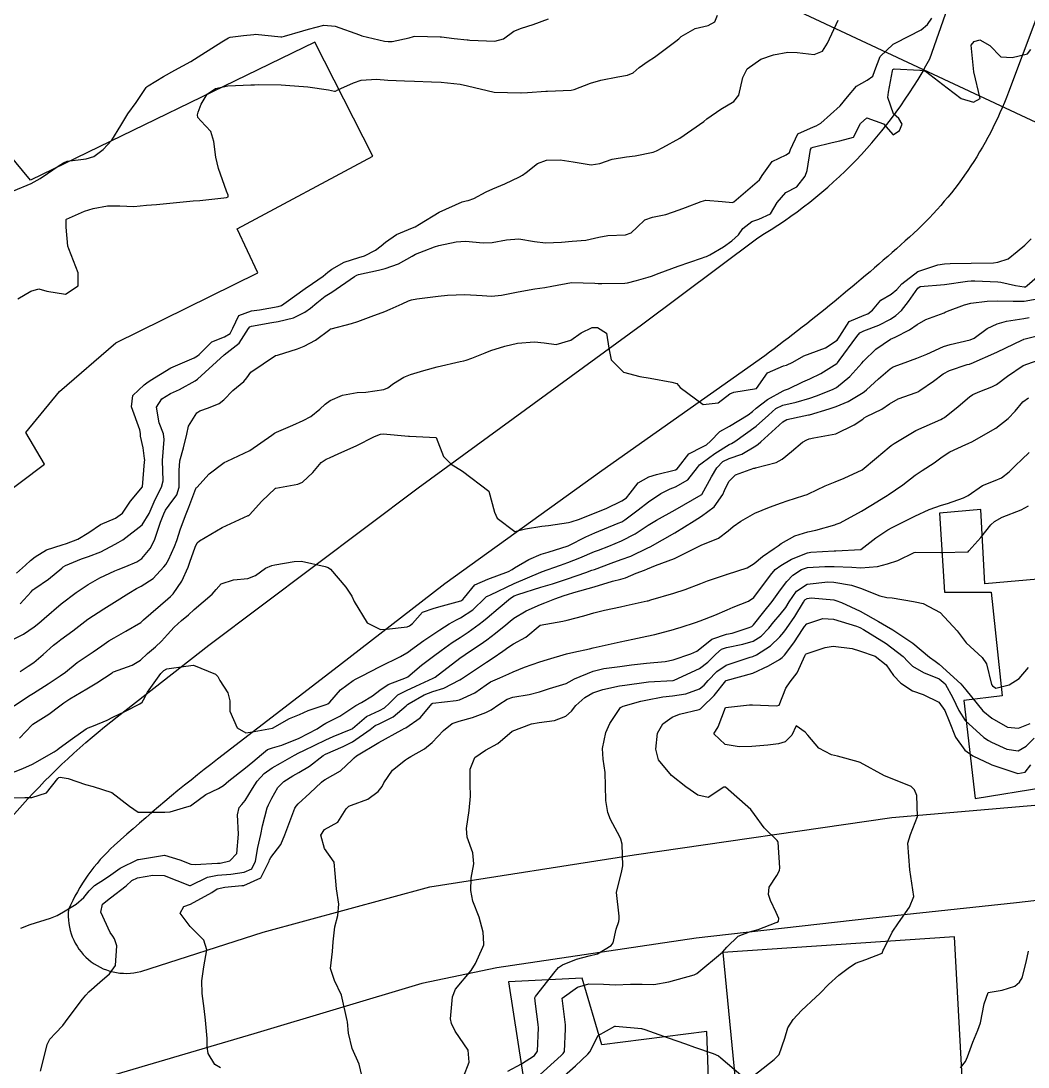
# Model space of a CAD drawing. Header units: metres. Extents: x 318500 to 325275, y 7408834 to 7428799.
# Drawn here: x 323941 to 324016.6, y 7420332.6 to 7420411.3 of the extents above; entities that cross this region are included whole.
import ezdxf

# ---------------------------------------------------------------- set-up
doc = ezdxf.new("R2010")
doc.units = ezdxf.units.M
doc.header["$MEASUREMENT"] = 0
doc.layers.add('_TEXTO_CONGELA', color=45, linetype='Continuous', plot=False)
for name, color, linetype in [('Curvas de Nivel 1m', 11, 'Continuous'), ('Curvas de Nivel 5m', 15, 'Continuous'), ('Edificações', 30, 'Continuous'), ('Vias Primárias', 230, 'Continuous')]:
    doc.layers.add(name, color=color, linetype=linetype)

msp = doc.modelspace()

# ---------------------------------------------------------------- linework, layer by layer
at = {"layer": '_TEXTO_CONGELA'}
msp.add_line((324298.389, 7420271.953), (323900.004, 7420458.511), dxfattribs=at)
at = {"layer": 'Curvas de Nivel 1m', "flags": 128}
for points, elevation in [([(323940.402, 7420398.492), (323941.742, 7420399.038), (323942.416, 7420399.404), (323942.972, 7420399.801), (323943.775, 7420400.34), (323944.168, 7420400.6), (323944.436, 7420400.718), (323945.863, 7420400.892), (323946.442, 7420401.078), (323947.153, 7420401.596), (323947.795, 7420402.29), (323948.471, 7420403.39), (323949.005, 7420404.272), (323949.634, 7420405.122), (323950.383, 7420406.252), (323950.442, 7420406.32), (323950.512, 7420406.373), (323951.67, 7420407.092), (323952.53, 7420407.547), (323953.721, 7420408.212), (323954.545, 7420408.732), (323956.06, 7420409.682), (323956.558, 7420409.985), (323956.694, 7420410.033), (323957.679, 7420410.159), (323958.465, 7420410.247), (323958.562, 7420410.252), (323959.784, 7420410.132), (323960.495, 7420410.057), (323960.559, 7420410.063), (323960.77, 7420410.117), (323962.147, 7420410.515), (323962.568, 7420410.641), (323963.718, 7420410.934), (323964.572, 7420410.869), (323966.402, 7420410.203), (323966.562, 7420410.142), (323967.001, 7420410.033), (323968.282, 7420409.739), (323968.557, 7420409.7), (323968.852, 7420409.712), (323970.12, 7420409.994), (323970.458, 7420410.094), (323970.562, 7420410.112), (323972.459, 7420410.064), (323972.561, 7420410.055), (323973.512, 7420409.946), (323974.471, 7420409.844), (323974.559, 7420409.828), (323974.683, 7420409.804), (323976.558, 7420409.724), (323977.2, 7420409.9), (323977.976, 7420410.482), (323978.573, 7420410.722), (323979.448, 7420410.996), (323980.583, 7420411.41)], 731), ([(323940.741, 7420390.376), (323941.722, 7420390.95), (323942.308, 7420391.122), (323942.907, 7420390.952), (323944.304, 7420390.733), (323945.268, 7420391.362), (323945.272, 7420392.32), (323944.555, 7420394.12), (323944.491, 7420394.329), (323944.371, 7420395.747), (323944.357, 7420396.33), (323944.38, 7420396.364), (323945.749, 7420396.954), (323946.388, 7420397.156), (323947.469, 7420397.373), (323948.391, 7420397.354), (323949.451, 7420397.324), (323950.392, 7420397.408), (323951.161, 7420397.474), (323952.393, 7420397.575), (323953.913, 7420397.725), (323954.396, 7420397.773), (323956.195, 7420397.97), (323956.398, 7420397.987), (323956.523, 7420398.044), (323956.525, 7420398.169), (323956.404, 7420398.468), (323955.8, 7420400.179), (323955.609, 7420401.016), (323955.444, 7420402.185), (323955.229, 7420402.95), (323954.475, 7420403.748), (323954.266, 7420403.992), (323954.238, 7420404.204), (323954.283, 7420404.403), (323954.492, 7420405.002), (323954.949, 7420405.748), (323955.576, 7420406.184), (323956.513, 7420406.38), (323958.225, 7420406.442), (323958.515, 7420406.455), (323958.843, 7420406.473), (323960.515, 7420406.446), (323960.834, 7420406.435), (323962.513, 7420406.292), (323964.061, 7420406.074), (323964.508, 7420405.967), (323964.602, 7420405.975), (323964.758, 7420406.066), (323965.952, 7420406.615), (323966.521, 7420406.792), (323967.663, 7420406.882), (323968.522, 7420406.813), (323969.774, 7420406.745), (323970.521, 7420406.723), (323971.811, 7420406.68), (323972.52, 7420406.643), (323973.96, 7420406.497), (323974.517, 7420406.388), (323976.51, 7420405.91), (323978.509, 7420405.844), (323978.541, 7420405.848), (323979.024, 7420405.872), (323980.397, 7420405.966), (323980.512, 7420405.97), (323982.3, 7420406.046), (323982.514, 7420406.093), (323983.747, 7420406.587), (323984.525, 7420406.794), (323985.808, 7420407.06), (323986.531, 7420407.175), (323986.941, 7420407.359), (323987.405, 7420407.761), (323988.073, 7420408.227), (323988.548, 7420408.537), (323990.157, 7420409.726), (323990.375, 7420409.91), (323990.565, 7420410.085), (323991.597, 7420410.682), (323992.578, 7420410.912), (323993.073, 7420411.195), (323993.281, 7420411.683)], 732), ([(323940.916, 7420367.446), (323941.73, 7420368.363), (323941.859, 7420368.505), (323942.004, 7420368.61), (323943.041, 7420369.318), (323944.027, 7420370.136), (323944.133, 7420370.224), (323944.326, 7420370.326), (323945.511, 7420370.835), (323946.041, 7420371.011), (323946.979, 7420371.358), (323948.055, 7420371.95), (323948.263, 7420372.071), (323948.616, 7420372.272), (323950.071, 7420373.384), (323950.59, 7420374.242), (323951.043, 7420375.288), (323951.531, 7420376.229), (323951.639, 7420376.705), (323951.611, 7420378.228), (323951.723, 7420379.793), (323951.675, 7420380.227), (323951.341, 7420381.064), (323951.15, 7420382.236), (323951.558, 7420382.871), (323952.206, 7420383.261), (323952.866, 7420383.558), (323954.056, 7420384.202), (323954.221, 7420384.326), (323956.221, 7420386.17), (323957.36, 7420387.053), (323958.068, 7420388.152), (323958.147, 7420388.276), (323958.273, 7420388.331), (323959.81, 7420388.594), (323960.278, 7420388.67), (323961.432, 7420388.953), (323962.289, 7420389.368), (323962.72, 7420389.66), (323963.186, 7420390.081), (323963.815, 7420390.565), (323964.308, 7420390.88), (323966.02, 7420392.045), (323966.2, 7420392.164), (323966.322, 7420392.206), (323967.818, 7420392.527), (323968.33, 7420392.656), (323969.324, 7420393.011), (323970.344, 7420393.589), (323970.603, 7420393.73), (323971.246, 7420393.977), (323972.033, 7420394.287), (323972.356, 7420394.388), (323973.651, 7420394.65), (323974.362, 7420394.707), (323975.689, 7420394.588), (323976.36, 7420394.599), (323977.442, 7420394.816), (323978.365, 7420394.874), (323979.538, 7420394.687), (323980.361, 7420394.571), (323981.565, 7420394.635), (323982.363, 7420394.695), (323983.392, 7420394.788), (323984.368, 7420395.018), (323985.038, 7420395.122), (323986.371, 7420395.182), (323986.811, 7420395.328), (323987.239, 7420395.761), (323987.838, 7420396.303), (323988.391, 7420396.499), (323989.41, 7420396.72), (323990.4, 7420397.054), (323990.886, 7420397.229), (323992.054, 7420397.695), (323992.411, 7420397.781), (323993.63, 7420397.678), (323994.409, 7420397.617), (323994.453, 7420397.625), (323994.52, 7420397.668), (323996.427, 7420399.319), (323996.647, 7420399.637), (323997.383, 7420400.688), (323998.454, 7420401.188), (323998.691, 7420401.373), (323998.773, 7420401.607), (323999.31, 7420402.769), (324000.486, 7420403.302), (324000.704, 7420403.37), (324001.034, 7420403.582), (324002.503, 7420404.887), (324003.051, 7420405.552), (324003.721, 7420406.343), (324004.529, 7420406.801), (324004.946, 7420407.114), (324005.092, 7420407.524), (324005.49, 7420408.587), (324006.486, 7420409.511), (324006.537, 7420409.544), (324006.571, 7420409.562), (324006.675, 7420409.612), (324008.581, 7420410.592), (324009.069, 7420410.991), (324009.394, 7420411.472)], 734), ([(323940.626, 7420369.769), (323941.314, 7420370.367), (323941.69, 7420370.708), (323942.04, 7420370.996), (323942.883, 7420371.512), (323944.053, 7420371.896), (323944.395, 7420371.985), (323945.231, 7420372.312), (323946.065, 7420372.825), (323946.949, 7420373.413), (323948.076, 7420373.905), (323948.604, 7420374.272), (323949.189, 7420375.168), (323950.11, 7420376.25), (323950.255, 7420378.132), (323950.261, 7420378.248), (323950.258, 7420378.365), (323950.149, 7420379.169), (323949.948, 7420380.043), (323949.955, 7420380.253), (323949.897, 7420380.521), (323949.275, 7420382.264), (323949.361, 7420383.104), (323950.215, 7420383.911), (323950.414, 7420384.05), (323950.678, 7420384.243), (323952.23, 7420385.195), (323953.988, 7420385.953), (323954.239, 7420386.08), (323954.359, 7420386.198), (323955.294, 7420387.145), (323956.26, 7420387.522), (323956.67, 7420387.76), (323956.876, 7420388.164), (323957.33, 7420389.114), (323958.29, 7420389.464), (323958.892, 7420389.54), (323960.295, 7420389.807), (323960.533, 7420389.88), (323960.898, 7420390.111), (323962.311, 7420391.153), (323962.876, 7420391.523), (323963.676, 7420392.076), (323964.028, 7420392.369), (323964.328, 7420392.591), (323965.253, 7420393.139), (323966.342, 7420393.49), (323966.772, 7420393.605), (323967.608, 7420394.021), (323968.021, 7420394.349), (323968.359, 7420394.643), (323969.172, 7420395.198), (323970.376, 7420395.697), (323970.582, 7420395.782), (323970.902, 7420395.982), (323972.389, 7420396.89), (323974.114, 7420397.651), (323974.398, 7420397.734), (323974.553, 7420397.774), (323974.981, 7420397.924), (323975.911, 7420398.412), (323976.411, 7420398.635), (323977.304, 7420399.009), (323978.425, 7420399.536), (323978.648, 7420399.655), (323978.914, 7420399.873), (323979.754, 7420400.547), (323980.444, 7420400.789), (323981.477, 7420400.808), (323982.442, 7420400.657), (323983.797, 7420400.452), (323984.441, 7420400.542), (323985.363, 7420400.869), (323986.449, 7420401.042), (323987.099, 7420401.115), (323988.455, 7420401.394), (323988.707, 7420401.495), (323989.172, 7420401.739), (323990.467, 7420402.453), (323992.252, 7420403.694), (323992.492, 7420403.89), (323993.544, 7420404.635), (323994.505, 7420405.196), (323994.876, 7420405.665), (323995.179, 7420407.012), (323995.518, 7420407.655), (323996.551, 7420408.377), (323997.481, 7420408.701), (323998.56, 7420408.913), (323999.275, 7420408.887), (324000.557, 7420408.725), (324001.165, 7420408.977), (324001.544, 7420409.575), (324002.344, 7420411.32)], 733), ([(323940.908, 7420362.37), (323941.52, 7420362.77), (323941.93, 7420363.059), (323942.644, 7420363.645), (323943.416, 7420364.338), (323943.702, 7420364.586), (323943.957, 7420364.772), (323944.868, 7420365.415), (323945.98, 7420366.3), (323947.199, 7420367.077), (323947.993, 7420367.572), (323949.07, 7420368.264), (323949.659, 7420368.601), (323950.008, 7420368.779), (323950.891, 7420369.363), (323951.712, 7420370.225), (323951.844, 7420370.411), (323952.038, 7420370.764), (323952.501, 7420371.767), (323952.672, 7420372.214), (323952.957, 7420373.099), (323953.365, 7420374.207), (323953.584, 7420374.708), (323954.109, 7420376.112), (323954.136, 7420376.173), (323954.172, 7420376.199), (323955.097, 7420377.213), (323956.138, 7420378.004), (323956.24, 7420378.067), (323956.448, 7420378.165), (323958.148, 7420378.98), (323959.811, 7420380.125), (323960.013, 7420380.271), (323960.163, 7420380.347), (323961.399, 7420380.874), (323962.177, 7420381.221), (323962.741, 7420381.525), (323963.426, 7420382.078), (323963.819, 7420382.45), (323964.2, 7420382.723), (323965.126, 7420383.137), (323966.209, 7420383.324), (323966.88, 7420383.36), (323968.213, 7420383.552), (323968.53, 7420383.693), (323968.956, 7420384.003), (323969.727, 7420384.493), (323970.227, 7420384.682), (323971.24, 7420384.985), (323972.233, 7420385.262), (323973.969, 7420385.666), (323974.238, 7420385.715), (323974.407, 7420385.76), (323974.832, 7420385.924), (323975.832, 7420386.328), (323976.249, 7420386.485), (323977.32, 7420386.828), (323978.257, 7420387.037), (323979.546, 7420387.148), (323980.262, 7420387.066), (323981.167, 7420386.935), (323982.264, 7420387.269), (323983.044, 7420387.818), (323983.874, 7420388.208), (323984.276, 7420388.212), (323984.948, 7420387.79), (323985.131, 7420386.66), (323985.294, 7420385.784), (323986.236, 7420384.855), (323987.456, 7420384.533), (323988.23, 7420384.421), (323989.846, 7420384.105), (323990.224, 7420384.001), (323990.481, 7420383.716), (323992.201, 7420382.428), (323993.329, 7420382.553), (323994.213, 7420383.231), (323994.521, 7420383.36), (323996.22, 7420383.627), (323997.051, 7420384.814), (323998.246, 7420385.336), (323998.46, 7420385.394), (323998.945, 7420385.603), (323999.76, 7420386.089), (324000.257, 7420386.272), (324001.384, 7420386.696), (324002.267, 7420387.276), (324002.467, 7420387.557), (324003.163, 7420388.67), (324004.294, 7420389.155), (324004.575, 7420389.248), (324004.914, 7420389.524), (324005.563, 7420390.266), (324006.318, 7420390.715), (324006.753, 7420391.074), (324007.124, 7420391.498), (324008.34, 7420392.432), (324009.821, 7420392.935), (324010.346, 7420393.002), (324010.768, 7420393.024), (324012.346, 7420393.05), (324014.022, 7420393.08), (324014.347, 7420393.119), (324015.109, 7420393.389), (324015.8, 7420393.937), (324016.366, 7420394.412), (324016.856, 7420394.882)], 736), ([(323940.47, 7420359.795), (323941.303, 7420360.366), (323941.668, 7420360.597), (323941.904, 7420360.739), (323943.02, 7420361.452), (323943.917, 7420362.037), (323944.305, 7420362.324), (323945.199, 7420363.043), (323945.939, 7420363.56), (323946.391, 7420363.848), (323947.045, 7420364.289), (323947.573, 7420364.667), (323947.959, 7420364.912), (323948.835, 7420365.399), (323949.977, 7420366.062), (323950.078, 7420366.149), (323950.178, 7420366.247), (323951.996, 7420367.833), (323952.203, 7420368.013), (323952.404, 7420368.216), (323953.064, 7420369.159), (323953.531, 7420370.205), (323953.661, 7420370.578), (323954.053, 7420371.712), (323954.214, 7420372.041), (323954.387, 7420372.195), (323956.07, 7420373.204), (323958.022, 7420374.083), (323958.08, 7420374.105), (323958.127, 7420374.14), (323959.052, 7420375.174), (323960.053, 7420376.121), (323960.088, 7420376.142), (323960.11, 7420376.146), (323961.77, 7420376.44), (323962.118, 7420376.593), (323962.888, 7420377.323), (323963.519, 7420378.076), (323963.9, 7420378.315), (323964.144, 7420378.424), (323964.835, 7420378.748), (323966.153, 7420379.34), (323967.511, 7420380.02), (323967.972, 7420380.204), (323968.163, 7420380.22), (323970.085, 7420380.067), (323970.161, 7420380.062), (323972.16, 7420379.96), (323972.71, 7420378.516), (323973.292, 7420377.943), (323974.132, 7420377.424), (323976.11, 7420375.91), (323976.525, 7420374.334), (323976.743, 7420373.9), (323978.075, 7420372.885), (323978.864, 7420373.083), (323980.082, 7420373.288), (323980.585, 7420373.342), (323982.086, 7420373.564), (323982.301, 7420373.613), (323982.908, 7420373.818), (323984.095, 7420374.284), (323984.918, 7420374.608), (323986.104, 7420375.2), (323986.442, 7420375.431), (323986.731, 7420375.764), (323987.323, 7420376.557), (323988.129, 7420376.999), (323988.699, 7420377.174), (323990.137, 7420377.527), (323990.267, 7420377.589), (323990.363, 7420377.717), (323991.136, 7420378.725), (323992.163, 7420379.247), (323992.452, 7420379.401), (323992.759, 7420379.684), (323993.45, 7420380.405), (323994.181, 7420380.811), (323995.584, 7420381.649), (323995.919, 7420381.919), (323996.198, 7420382.159), (323997.031, 7420382.804), (323998.218, 7420383.459), (323998.327, 7420383.5), (323998.609, 7420383.606), (323999.688, 7420384.136), (324000.232, 7420384.364), (324001.053, 7420384.762), (324002.249, 7420385.508), (324002.278, 7420385.532), (324002.302, 7420385.559), (324002.429, 7420385.735), (324003.741, 7420387.538), (324003.984, 7420387.825), (324004.277, 7420387.973), (324005.412, 7420388.39), (324006.29, 7420388.847), (324006.689, 7420389.11), (324007.098, 7420389.498), (324007.635, 7420390.165), (324008.325, 7420391.174), (324008.499, 7420391.305), (324010.33, 7420391.45), (324012.061, 7420391.704), (324012.333, 7420391.721), (324012.624, 7420391.716), (324014.332, 7420391.64), (324014.553, 7420391.617), (324015.655, 7420391.38), (324016.328, 7420391.269), (324016.415, 7420391.283), (324016.549, 7420391.368), (324017.505, 7420392.192)], 737), ([(323940.853, 7420357.373), (323941.811, 7420358.361), (323941.843, 7420358.388), (323941.871, 7420358.408), (323943.053, 7420359.172), (323943.892, 7420359.788), (323944.201, 7420360.02), (323944.646, 7420360.319), (323945.908, 7420361.078), (323946.68, 7420361.525), (323947.809, 7420362.281), (323947.874, 7420362.327), (323947.921, 7420362.35), (323949.331, 7420362.857), (323949.935, 7420363.232), (323950.469, 7420363.716), (323951.077, 7420364.233), (323951.53, 7420364.653), (323951.964, 7420365.156), (323952.474, 7420365.713), (323953.029, 7420366.21), (323953.547, 7420366.642), (323953.988, 7420367.022), (323955.33, 7420368.18), (323955.642, 7420368.539), (323956.012, 7420368.969), (323956.921, 7420369.251), (323958.018, 7420369.367), (323958.575, 7420369.581), (323959.337, 7420370.127), (323959.812, 7420370.344), (323960.034, 7420370.384), (323961.5, 7420370.636), (323962.039, 7420370.665), (323963.829, 7420370.267), (323964.032, 7420370.193), (323964.227, 7420370.058), (323965.358, 7420368.705), (323965.821, 7420368.042), (323966.004, 7420367.639), (323966.984, 7420366.025), (323967.973, 7420365.523), (323968.432, 7420365.544), (323969.976, 7420365.722), (323970.163, 7420365.792), (323970.365, 7420365.976), (323971.123, 7420366.838), (323971.998, 7420367.141), (323972.637, 7420367.314), (323974.006, 7420367.69), (323974.164, 7420367.772), (323974.289, 7420367.927), (323975.053, 7420368.886), (323976.024, 7420369.312), (323977.589, 7420369.887), (323977.872, 7420370.043), (323978.034, 7420370.15), (323979.117, 7420370.79), (323980.05, 7420371.178), (323980.561, 7420371.337), (323982.06, 7420371.804), (323982.079, 7420371.811), (323982.114, 7420371.829), (323983.389, 7420372.492), (323984.075, 7420372.78), (323985.819, 7420373.507), (323986.088, 7420373.626), (323986.182, 7420373.675), (323986.319, 7420373.768), (323987.332, 7420374.523), (323988.104, 7420375.111), (323989.026, 7420375.736), (323989.735, 7420376.106), (323990.118, 7420376.252), (323991.058, 7420376.774), (323991.778, 7420377.695), (323991.938, 7420377.898), (323992.145, 7420378.054), (323993.087, 7420378.749), (323994.166, 7420379.43), (323994.324, 7420379.511), (323994.58, 7420379.664), (323996.182, 7420380.794), (323997.114, 7420381.626), (323997.676, 7420382.14), (323998.202, 7420382.392), (323999.187, 7420382.618), (324000.21, 7420382.909), (324000.711, 7420383.084), (324001.917, 7420383.565), (324002.123, 7420383.66), (324002.222, 7420383.723), (324003.23, 7420384.55), (324004.114, 7420385.532), (324004.252, 7420385.702), (324005.186, 7420386.596), (324006.268, 7420387.334), (324006.638, 7420387.504), (324007.713, 7420388.054), (324008.285, 7420388.447), (324008.942, 7420388.819), (324010.298, 7420389.332), (324010.377, 7420389.371), (324010.552, 7420389.447), (324011.826, 7420389.916), (324012.309, 7420390.037), (324013.527, 7420390.196), (324014.312, 7420390.224), (324015.491, 7420390.203), (324016.312, 7420390.2), (324017.293, 7420390.382)], 738), ([(323939.822, 7420354.594), (323941.118, 7420355.076), (323941.83, 7420355.409), (323943.474, 7420356.335), (323943.688, 7420356.486), (323943.844, 7420356.608), (323944.845, 7420357.325), (323945.866, 7420358.055), (323946.025, 7420358.142), (323946.422, 7420358.294), (323947.439, 7420358.722), (323947.88, 7420358.935), (323948.777, 7420359.376), (323949.895, 7420359.934), (323950.083, 7420360.062), (323950.178, 7420360.246), (323950.474, 7420360.809), (323951.478, 7420362.227), (323951.688, 7420362.459), (323951.925, 7420362.572), (323953.351, 7420362.783), (323953.93, 7420362.854), (323955.575, 7420362.175), (323955.749, 7420362.004), (323955.915, 7420361.689), (323956.508, 7420360.763), (323956.655, 7420360.159), (323956.664, 7420359.383), (323957.206, 7420358.15), (323957.864, 7420357.761), (323958.198, 7420357.806), (323959.87, 7420358.12), (323961.148, 7420358.834), (323961.886, 7420359.134), (323962.538, 7420359.433), (323963.897, 7420359.881), (323964.024, 7420359.933), (323964.17, 7420360.057), (323964.975, 7420360.989), (323965.925, 7420361.686), (323966.147, 7420361.816), (323966.539, 7420362.031), (323967.937, 7420362.736), (323969.467, 7420363.508), (323969.948, 7420363.772), (323970.07, 7420363.857), (323970.224, 7420363.977), (323971.218, 7420364.71), (323971.969, 7420365.2), (323972.435, 7420365.491), (323973.136, 7420365.943), (323973.672, 7420366.248), (323973.987, 7420366.409), (323974.903, 7420367.014), (323975.831, 7420367.912), (323975.923, 7420367.999), (323976.011, 7420368.039), (323976.236, 7420368.131), (323978.021, 7420368.975), (323980.013, 7420369.833), (323980.03, 7420369.838), (323980.065, 7420369.85), (323981.502, 7420370.372), (323982.041, 7420370.558), (323982.954, 7420370.909), (323984.054, 7420371.376), (323984.354, 7420371.498), (323985.113, 7420371.784), (323986.066, 7420372.181), (323987.106, 7420372.728), (323988.084, 7420373.364), (323988.693, 7420373.741), (323990.098, 7420374.531), (323992.062, 7420375.643), (323992.11, 7420375.674), (323992.826, 7420376.987), (323993.228, 7420377.679), (323993.679, 7420378.143), (323994.151, 7420378.376), (323995.104, 7420378.708), (323996.165, 7420379.337), (323996.343, 7420379.462), (323996.548, 7420379.634), (323998.185, 7420381.138), (323998.488, 7420381.306), (323999.767, 7420381.594), (324000.129, 7420381.653), (324000.191, 7420381.665), (324001.662, 7420382.104), (324002.201, 7420382.273), (324003.104, 7420382.649), (324004.217, 7420383.334), (324004.329, 7420383.418), (324004.467, 7420383.528), (324005.38, 7420384.372), (324006.244, 7420385.124), (324006.485, 7420385.268), (324007.115, 7420385.497), (324008.254, 7420385.918), (324009.017, 7420386.228), (324010.263, 7420386.784), (324010.764, 7420386.946), (324012.269, 7420387.292), (324012.551, 7420387.426), (324013.547, 7420388.145), (324014.286, 7420388.498), (324014.985, 7420388.694), (324016.293, 7420388.897), (324016.694, 7420388.966)], 739), ([(323940.954, 7420343.08), (323941.67, 7420343.359), (323943.183, 7420343.845), (323943.677, 7420344.048), (323944.161, 7420344.323), (323945.12, 7420344.877), (323945.696, 7420345.385), (323946.103, 7420345.897), (323946.485, 7420346.292), (323947.238, 7420346.764), (323947.722, 7420347.087), (323948.415, 7420347.584), (323949.74, 7420348.237), (323949.789, 7420348.249), (323951.743, 7420348.57), (323952.892, 7420348.208), (323953.735, 7420347.888), (323954.054, 7420347.877), (323955.737, 7420347.961), (323955.931, 7420347.973), (323956.665, 7420348.156), (323957.189, 7420348.708), (323957.309, 7420350.147), (323957.242, 7420351.606), (323957.364, 7420352.146), (323957.554, 7420352.383), (323957.798, 7420352.671), (323958.363, 7420353.584), (323958.714, 7420354.131), (323959.248, 7420354.703), (323959.835, 7420355.127), (323960.456, 7420355.495), (323961.507, 7420356.095), (323961.852, 7420356.268), (323962.207, 7420356.439), (323963.862, 7420357.244), (323964.425, 7420357.494), (323965.78, 7420358.041), (323965.841, 7420358.069), (323965.871, 7420358.094), (323966.926, 7420358.983), (323967.892, 7420359.45), (323968.265, 7420359.634), (323968.649, 7420359.999), (323969.287, 7420360.612), (323969.915, 7420360.952), (323970.621, 7420361.271), (323971.929, 7420361.883), (323971.983, 7420361.905), (323972.072, 7420361.958), (323973.944, 7420363.367), (323974.732, 7420363.918), (323975.456, 7420364.409), (323975.963, 7420364.759), (323976.623, 7420365.247), (323977.389, 7420365.889), (323977.705, 7420366.164), (323977.988, 7420366.383), (323978.921, 7420366.941), (323980.003, 7420367.414), (323980.317, 7420367.536), (323981.066, 7420367.839), (323981.764, 7420368.081), (323982.013, 7420368.16), (323982.5, 7420368.308), (323984.019, 7420368.733), (323985.404, 7420369.159), (323986.025, 7420369.31), (323986.385, 7420369.408), (323987.188, 7420369.758), (323987.796, 7420369.99), (323988.035, 7420370.091), (323988.632, 7420370.334), (323990.047, 7420370.86), (323991.711, 7420371.695), (323992.062, 7420371.852), (323993.359, 7420372.389), (323994.079, 7420372.936), (323994.47, 7420373.278), (323995.025, 7420373.656), (323996.096, 7420374.275), (323997.196, 7420374.719), (323998.104, 7420375.052), (323998.51, 7420375.202), (323999.781, 7420375.593), (324000.027, 7420375.675), (324000.112, 7420375.711), (324001.362, 7420376.33), (324002.126, 7420376.614), (324002.794, 7420376.887), (324004.14, 7420377.53), (324005.237, 7420378.436), (324006.166, 7420379.223), (324006.329, 7420379.346), (324006.549, 7420379.504), (324008.18, 7420380.475), (324010.051, 7420381.315), (324010.189, 7420381.37), (324010.241, 7420381.398), (324010.325, 7420381.449), (324011.352, 7420382.289), (324012.214, 7420383.014), (324012.458, 7420383.185), (324012.985, 7420383.419), (324013.878, 7420383.752), (324014.228, 7420383.949), (324015.058, 7420384.568), (324016.25, 7420385.37), (324017.717, 7420385.894)], 741), ([(323942.432, 7420332.346), (323942.726, 7420333.527), (323942.936, 7420334.339), (323943.138, 7420334.755), (323943.563, 7420335.204), (323944.121, 7420335.773), (323944.514, 7420336.316), (323945.602, 7420337.763), (323945.842, 7420338.062), (323946.059, 7420338.296), (323946.883, 7420339.022), (323947.624, 7420339.656), (323948.064, 7420340.273), (323948.17, 7420341.754), (323947.988, 7420342.275), (323947.867, 7420342.48), (323947.665, 7420342.755), (323946.972, 7420344.287), (323947.081, 7420344.894), (323947.696, 7420345.366), (323948.859, 7420346.263), (323949.305, 7420346.667), (323949.719, 7420346.86), (323950.881, 7420347.074), (323951.722, 7420347.035), (323953.621, 7420346.291), (323953.711, 7420346.293), (323954.976, 7420346.926), (323955.723, 7420347.07), (323956.733, 7420347.147), (323957.727, 7420347.282), (323958.318, 7420347.547), (323958.583, 7420348.132), (323958.749, 7420349.136), (323958.989, 7420350.128), (323959.123, 7420350.78), (323959.457, 7420352.123), (323959.555, 7420352.361), (323959.801, 7420352.853), (323960.266, 7420353.661), (323960.72, 7420354.107), (323961.392, 7420354.531), (323961.83, 7420354.77), (323962.646, 7420355.27), (323963.678, 7420356.063), (323963.851, 7420356.161), (323965.172, 7420356.732), (323965.86, 7420357.089), (323967.195, 7420358.02), (323967.583, 7420358.306), (323967.877, 7420358.448), (323968.926, 7420358.953), (323969.897, 7420359.782), (323969.996, 7420359.881), (323970.13, 7420359.978), (323971.257, 7420360.619), (323971.914, 7420360.867), (323972.742, 7420361.124), (323973.927, 7420361.733), (323974.048, 7420361.809), (323974.217, 7420361.926), (323975.942, 7420363.081), (323976.443, 7420363.397), (323977.159, 7420363.888), (323977.611, 7420364.23), (323977.958, 7420364.441), (323978.88, 7420364.953), (323979.956, 7420365.85), (323981.656, 7420366.162), (323981.986, 7420366.235), (323983.252, 7420366.551), (323983.995, 7420366.771), (323984.798, 7420366.988), (323986.002, 7420367.242), (323986.437, 7420367.332), (323988.009, 7420367.673), (323988.072, 7420367.686), (323988.287, 7420367.746), (323990.015, 7420368.248), (323990.853, 7420368.542), (323992.023, 7420368.985), (323992.537, 7420369.173), (323993.952, 7420369.671), (323994.009, 7420369.692), (323994.03, 7420369.697), (323995.521, 7420370.165), (323996.043, 7420370.485), (323996.665, 7420371.016), (323997.533, 7420371.618), (323997.851, 7420371.826), (323998.066, 7420371.979), (323999.101, 7420372.574), (324000.079, 7420372.87), (324000.668, 7420372.995), (324002.088, 7420373.402), (324002.207, 7420373.44), (324002.497, 7420373.554), (324004.099, 7420374.408), (324004.789, 7420374.837), (324005.908, 7420375.512), (324006.031, 7420375.591), (324006.112, 7420375.651), (324007.21, 7420376.407), (324008.135, 7420377.116), (324008.344, 7420377.269), (324008.666, 7420377.472), (324009.559, 7420378.049), (324010.156, 7420378.495), (324010.738, 7420378.868), (324011.947, 7420379.432), (324012.107, 7420379.495), (324012.171, 7420379.525), (324012.381, 7420379.636), (324014.182, 7420380.649), (324015.114, 7420381.386), (324015.639, 7420381.938), (324016.209, 7420382.628), (324016.646, 7420382.933)], 742), ([(323955.953, 7420332.583), (323955.537, 7420332.84), (323955.037, 7420333.669), (323954.957, 7420334.179), (323954.955, 7420334.783), (323954.817, 7420336.181), (323954.717, 7420337.059), (323954.584, 7420338.185), (323954.555, 7420339.121), (323954.714, 7420340.184), (323954.927, 7420341.459), (323954.694, 7420342.184), (323953.675, 7420343.204), (323952.933, 7420344.208), (323953.192, 7420344.708), (323953.697, 7420344.891), (323955.295, 7420345.765), (323955.709, 7420346.047), (323956.284, 7420346.161), (323957.564, 7420346.291), (323957.712, 7420346.304), (323958.982, 7420346.867), (323959.619, 7420348.121), (323959.646, 7420348.216), (323959.744, 7420348.404), (323960.493, 7420349.375), (323960.799, 7420350.105), (323961.382, 7420351.692), (323961.545, 7420352.094), (323961.633, 7420352.251), (323961.795, 7420352.432), (323962.657, 7420353.227), (323963.542, 7420354.064), (323963.698, 7420354.185), (323963.823, 7420354.249), (323964.974, 7420354.908), (323965.845, 7420355.723), (323965.993, 7420355.893), (323966.179, 7420356.035), (323967.86, 7420357.041), (323969.568, 7420357.985), (323969.762, 7420358.091), (323969.873, 7420358.147), (323970.959, 7420358.894), (323971.857, 7420359.96), (323971.881, 7420359.979), (323971.9, 7420359.985), (323973.657, 7420360.181), (323973.905, 7420360.24), (323975.049, 7420360.777), (323975.922, 7420361.38), (323976.235, 7420361.587), (323976.928, 7420361.89), (323977.618, 7420362.198), (323977.935, 7420362.357), (323978.78, 7420362.709), (323979.943, 7420363.104), (323980.513, 7420363.275), (323981.949, 7420363.689), (323982.482, 7420363.822), (323983.673, 7420364.086), (323983.955, 7420364.15), (323985.292, 7420364.448), (323985.962, 7420364.598), (323986.918, 7420364.808), (323987.969, 7420365.018), (323988.566, 7420365.146), (323989.977, 7420365.524), (323990.125, 7420365.571), (323990.55, 7420365.711), (323991.628, 7420366.053), (323991.987, 7420366.182), (323993.077, 7420366.596), (323994, 7420367.001), (323994.46, 7420367.206), (323995.617, 7420367.646), (323996.013, 7420367.935), (323997.269, 7420369.621), (323997.626, 7420370.026), (323998.041, 7420370.346), (323998.833, 7420370.817), (324000.056, 7420371.295), (324000.304, 7420371.338), (324002.058, 7420371.435), (324002.173, 7420371.444), (324004.06, 7420371.53), (324005.174, 7420372.418), (324006.083, 7420373.021), (324006.401, 7420373.19), (324007.016, 7420373.496), (324008.096, 7420374.037), (324009.176, 7420374.539), (324010.104, 7420374.863), (324010.564, 7420374.987), (324011.769, 7420375.433), (324012.006, 7420375.537), (324012.113, 7420375.607), (324013.184, 7420376.355), (324014.13, 7420376.722), (324014.603, 7420376.923), (324015.187, 7420377.384), (324015.667, 7420377.857), (324016.154, 7420378.311), (324016.694, 7420378.833)], 743), ([(323966.574, 7420332.024), (323966.376, 7420332.865), (323965.85, 7420334.036), (323965.568, 7420335.207), (323965.494, 7420336.041), (323965.48, 7420336.143), (323965.04, 7420338.046), (323964.528, 7420339.144), (323964.228, 7420340.054), (323964.377, 7420341.325), (323964.421, 7420342.052), (323964.549, 7420343.18), (323964.779, 7420344.049), (323964.846, 7420344.901), (323964.667, 7420346.05), (323964.576, 7420347.202), (323964.483, 7420348.053), (323963.755, 7420349.076), (323963.487, 7420350.064), (323963.775, 7420350.511), (323964.774, 7420351.056), (323965.399, 7420352.044), (323965.59, 7420352.245), (323965.794, 7420352.339), (323967.034, 7420352.789), (323967.81, 7420353.35), (323968.095, 7420353.727), (323968.235, 7420354.004), (323968.874, 7420354.954), (323969.846, 7420355.73), (323970, 7420355.826), (323970.249, 7420355.976), (323971.266, 7420356.556), (323971.861, 7420357.041), (323972.705, 7420357.947), (323973.354, 7420358.462), (323973.881, 7420358.649), (323974.881, 7420358.919), (323975.891, 7420359.293), (323976.297, 7420359.493), (323976.866, 7420359.89), (323977.493, 7420360.297), (323977.908, 7420360.442), (323979.128, 7420360.645), (323979.915, 7420360.856), (323980.66, 7420361.101), (323981.925, 7420361.481), (323982.154, 7420361.599), (323982.546, 7420361.821), (323983.936, 7420362.402), (323984.744, 7420362.594), (323985.94, 7420362.757), (323986.831, 7420362.871), (323987.942, 7420362.997), (323989.349, 7420363.134), (323989.945, 7420363.241), (323991.292, 7420363.7), (323991.742, 7420363.904), (323991.956, 7420364.082), (323992.854, 7420364.794), (323993.972, 7420365.169), (323994.383, 7420365.255), (323995.597, 7420365.646), (323995.862, 7420365.762), (323995.984, 7420365.879), (323996.762, 7420366.865), (323997.386, 7420367.619), (323998.019, 7420368.497), (323998.485, 7420369.146), (323998.953, 7420369.601), (323999.589, 7420370.042), (324000.039, 7420370.189), (324001.341, 7420370.27), (324002.041, 7420370.265), (324003.38, 7420370.2), (324004.04, 7420370.172), (324005.29, 7420370.268), (324006.044, 7420370.455), (324006.826, 7420370.721), (324008.057, 7420371.311), (324008.187, 7420371.349), (324010.058, 7420371.322), (324010.184, 7420371.323), (324012.059, 7420371.352), (324012.115, 7420371.373), (324012.169, 7420371.428), (324013.06, 7420372.431), (324013.822, 7420373.404), (324014.093, 7420373.651), (324014.677, 7420373.973), (324016.102, 7420374.53), (324016.652, 7420374.817)], 744), ([(323977.535, 7420332.346), (323978.564, 7420332.888), (323979.547, 7420333.527), (323979.768, 7420333.847), (323979.837, 7420335.585), (323979.813, 7420335.847), (323979.603, 7420337.408), (323979.568, 7420337.851), (323979.611, 7420337.963), (323981.087, 7420339.828), (323981.339, 7420340.12), (323981.637, 7420340.32), (323982.695, 7420340.759), (323983.648, 7420341.01), (323984.275, 7420341.166), (323985.289, 7420341.776), (323985.444, 7420341.993), (323985.679, 7420343.02), (323985.865, 7420343.59), (323985.911, 7420343.767), (323985.91, 7420343.985), (323985.71, 7420345.77), (323986.111, 7420347.388), (323986.182, 7420347.763), (323986.129, 7420349.4), (323986.025, 7420349.766), (323985.947, 7420349.942), (323985.775, 7420350.264), (323985.247, 7420351.241), (323985.041, 7420351.781), (323984.903, 7420352.684), (323984.885, 7420353.784), (323984.847, 7420354.773), (323984.69, 7420355.787), (323984.654, 7420356.584), (323984.891, 7420357.785), (323985.2, 7420358.46), (323985.896, 7420359.507), (323986.009, 7420359.658), (323986.202, 7420359.767), (323987.518, 7420360.142), (323987.907, 7420360.227), (323989.18, 7420360.462), (323989.912, 7420360.547), (323990.916, 7420360.704), (323991.921, 7420361.068), (323992.274, 7420361.337), (323992.59, 7420361.683), (323993.246, 7420362.367), (323993.942, 7420362.845), (323995.743, 7420363.438), (323995.949, 7420363.51), (323996.216, 7420363.636), (323997.271, 7420364.31), (323997.97, 7420364.975), (323998.255, 7420365.328), (323998.463, 7420365.605), (323999.091, 7420366.501), (323999.732, 7420367.593), (323999.844, 7420367.759), (324000.013, 7420367.866), (324000.325, 7420367.897), (324002.012, 7420367.747), (324002.166, 7420367.713), (324002.589, 7420367.551), (324004.001, 7420366.906), (324005.373, 7420366.132), (324005.984, 7420365.771), (324006.45, 7420365.503), (324007.965, 7420364.493), (324009.201, 7420363.461), (324009.635, 7420363.142), (324009.945, 7420362.93), (324011.56, 7420361.434), (324011.924, 7420360.997), (324013.217, 7420359.41), (324013.892, 7420358.859), (324015.071, 7420358.193), (324015.881, 7420358.108), (324016.772, 7420358.476)], 746), ([(323979.678, 7420331.848), (323981.547, 7420333.521), (323981.703, 7420333.664), (323981.792, 7420333.818), (323981.871, 7420335.522), (323981.858, 7420335.817), (323981.61, 7420337.82), (323982.775, 7420338.652), (323983.621, 7420338.903), (323984.726, 7420338.889), (323985.621, 7420338.829), (323986.755, 7420338.886), (323987.621, 7420338.88), (323988.51, 7420338.843), (323989.623, 7420339.043), (323991.529, 7420339.591), (323991.629, 7420339.624), (323991.725, 7420339.689), (323993.654, 7420341.274), (323993.842, 7420341.474), (323993.977, 7420341.657), (323994.827, 7420342.494), (323995.678, 7420342.808), (323996.332, 7420342.979), (323997.688, 7420343.504), (323997.763, 7420343.535), (323997.862, 7420343.607), (323997.902, 7420343.818), (323997.696, 7420344.256), (323997.254, 7420345.165), (323997.104, 7420345.619), (323997.162, 7420346.175), (323997.732, 7420347.048), (323997.938, 7420347.407), (323997.954, 7420347.608), (323997.84, 7420349.539), (323997.824, 7420349.609), (323997.771, 7420349.679), (323996.782, 7420350.627), (323996.065, 7420351.636), (323995.795, 7420351.991), (323993.895, 7420353.669), (323993.82, 7420353.69), (323993.8, 7420353.691), (323993.757, 7420353.671), (323992.589, 7420352.901), (323991.811, 7420353.089), (323990.898, 7420353.704), (323989.833, 7420354.564), (323988.865, 7420355.735), (323988.644, 7420356.524), (323988.769, 7420357.737), (323989.18, 7420358.431), (323989.888, 7420358.949), (323990.429, 7420359.175), (323991.897, 7420359.517), (323992.015, 7420359.573), (323992.136, 7420359.688), (323993.024, 7420360.568), (323993.915, 7420361.67), (323993.945, 7420361.685), (323995.936, 7420362.24), (323997.125, 7420362.806), (323997.947, 7420363.263), (323998.144, 7420363.412), (323998.308, 7420363.606), (323999.027, 7420364.536), (323999.72, 7420365.593), (323999.819, 7420365.755), (323999.985, 7420365.941), (324001.208, 7420366.356), (324001.991, 7420366.298), (324003.728, 7420365.79), (324003.982, 7420365.683), (324004.26, 7420365.527), (324005.964, 7420364.472), (324007.226, 7420363.491), (324007.58, 7420363.12), (324007.943, 7420362.768), (324008.758, 7420362.287), (324009.934, 7420361.812), (324010.39, 7420361.445), (324010.971, 7420360.382), (324011.422, 7420359.435), (324011.889, 7420358.696), (324013.295, 7420357.409), (324013.641, 7420357.177), (324013.867, 7420357.055), (324015.009, 7420356.53), (324015.86, 7420356.419), (324016.477, 7420356.751), (324017.072, 7420357.358)], 747), ([(323981.562, 7420331.82), (323982.608, 7420332.741), (323983.548, 7420333.611), (323983.69, 7420333.798), (323984.327, 7420335.03), (323985.579, 7420335.724), (323985.618, 7420335.731), (323987.577, 7420335.539), (323987.835, 7420335.478), (323989.567, 7420334.851), (323990.87, 7420334.391), (323991.557, 7420334.154), (323992.965, 7420333.669), (323993.367, 7420333.482), (323993.547, 7420333.352), (323995.53, 7420331.64), (323997.546, 7420333.217), (323997.91, 7420333.605), (323998.339, 7420334.828), (323998.569, 7420335.595), (323998.956, 7420336.223), (323999.6, 7420336.9), (323999.949, 7420337.232), (324000.315, 7420337.573), (324000.984, 7420338.199), (324001.623, 7420338.857), (324002.393, 7420339.549), (324003.089, 7420340.087), (324003.644, 7420340.452), (324004.433, 7420340.737), (324005.656, 7420341.216), (324005.74, 7420341.427), (324005.768, 7420341.508), (324006.405, 7420342.773), (324006.882, 7420343.492), (324007.702, 7420344.657), (324008.026, 7420345.475), (324007.74, 7420347.48), (324007.588, 7420349.483), (324007.776, 7420350.115), (324008.311, 7420351.472), (324008.245, 7420353.042), (324008.073, 7420353.476), (324007.824, 7420353.734), (324007.404, 7420353.909), (324005.835, 7420354.533), (324003.99, 7420355.529), (324003.851, 7420355.592), (324002.301, 7420356), (324001.855, 7420356.109), (324000.89, 7420356.604), (324000.066, 7420357.587), (323999.873, 7420357.805), (323999.2, 7420358.277), (323998.862, 7420357.6), (323998.373, 7420357.097), (323997.863, 7420356.943), (323997.075, 7420356.835), (323995.861, 7420356.742), (323994.919, 7420356.712), (323993.862, 7420356.884), (323993.007, 7420357.679), (323993.344, 7420358.21), (323993.885, 7420359.67), (323995.683, 7420359.863), (323995.903, 7420359.868), (323997.723, 7420359.792), (323997.904, 7420359.845), (323998.414, 7420361.113), (323998.742, 7420361.602), (323999.263, 7420362.27), (323999.87, 7420363.591), (323999.897, 7420363.645), (323999.952, 7420363.695), (324001.361, 7420364.167), (324001.961, 7420364.278), (324003.408, 7420364.089), (324003.956, 7420363.924), (324005.124, 7420363.518), (324005.944, 7420362.865), (324006.5, 7420362.066), (324007.046, 7420361.493), (324007.922, 7420360.931), (324008.738, 7420360.647), (324009.909, 7420360.073), (324010.356, 7420359.445), (324010.69, 7420358.64), (324011.166, 7420357.437), (324011.86, 7420356.47), (324012.46, 7420356.025), (324013.793, 7420355.401), (324013.85, 7420355.374), (324013.888, 7420355.36), (324015.84, 7420354.707), (324016.391, 7420354.816), (324016.807, 7420355.36)], 748), ([(324011.542, 7420332.59), (324011.907, 7420333.056), (324012.051, 7420333.415), (324012.453, 7420334.531), (324012.842, 7420335.411), (324013.027, 7420335.97), (324013.324, 7420337.404), (324013.619, 7420338.253), (324014.674, 7420338.438), (324015.624, 7420338.729), (324015.969, 7420339.025), (324016.156, 7420339.365), (324016.47, 7420340.54), (324016.636, 7420341.36)], 749)]:
    msp.add_lwpolyline(points, dxfattribs=dict(at, elevation=elevation))
at = {"layer": 'Curvas de Nivel 5m', "flags": 128}
for points, elevation in [([(323939.953, 7420364.588), (323941.151, 7420365.179), (323941.971, 7420365.738), (323942.316, 7420366.014), (323942.712, 7420366.349), (323943.991, 7420367.455), (323945.114, 7420368.313), (323945.646, 7420368.665), (323946.009, 7420368.904), (323946.9, 7420369.408), (323948.025, 7420369.933), (323948.266, 7420370.037), (323948.843, 7420370.268), (323949.679, 7420370.612), (323950.039, 7420370.861), (323950.683, 7420371.609), (323950.997, 7420372.236), (323951.44, 7420373.596), (323951.693, 7420374.226), (323951.822, 7420374.486), (323952.09, 7420374.862), (323952.677, 7420375.639), (323952.844, 7420376.213), (323952.855, 7420377.487), (323952.912, 7420378.212), (323953.178, 7420379.182), (323953.435, 7420380.207), (323953.559, 7420380.816), (323954.184, 7420381.81), (323954.415, 7420381.969), (323955.055, 7420382.187), (323955.852, 7420382.518), (323956.199, 7420382.774), (323956.883, 7420383.49), (323957.697, 7420384.155), (323957.929, 7420384.447), (323958.227, 7420384.874), (323960.083, 7420386.122), (323960.212, 7420386.149), (323960.24, 7420386.153), (323961.731, 7420386.614), (323962.251, 7420386.812), (323963.083, 7420387.256), (323964.169, 7420388.071), (323964.23, 7420388.111), (323964.271, 7420388.13), (323965.795, 7420388.53), (323966.28, 7420388.682), (323967.274, 7420389.036), (323968.291, 7420389.421), (323968.705, 7420389.595), (323969.59, 7420389.997), (323970.072, 7420390.223), (323970.303, 7420390.301), (323970.694, 7420390.374), (323972.306, 7420390.586), (323973.013, 7420390.655), (323974.308, 7420390.704), (323975.608, 7420390.616), (323976.307, 7420390.569), (323977.049, 7420390.64), (323978.31, 7420390.9), (323979.572, 7420391.12), (323980.314, 7420391.226), (323980.832, 7420391.328), (323982.318, 7420391.589), (323984.062, 7420391.54), (323984.326, 7420391.53), (323984.587, 7420391.536), (323986.327, 7420391.547), (323986.526, 7420391.569), (323987.199, 7420391.761), (323988.079, 7420392.006), (323988.333, 7420392.087), (323988.905, 7420392.311), (323990.341, 7420392.831), (323992.09, 7420393.437), (323992.348, 7420393.521), (323992.471, 7420393.566), (323992.718, 7420393.686), (323993.743, 7420394.292), (323994.366, 7420394.723), (323994.853, 7420395.183), (323995.192, 7420395.658), (323995.862, 7420396.174), (323996.391, 7420396.354), (323997.269, 7420396.755), (323997.769, 7420397.62), (323998.417, 7420398.356), (323999.233, 7420398.791), (323999.86, 7420399.596), (324000.007, 7420400.024), (324000.282, 7420401.592), (324000.337, 7420401.716), (324000.463, 7420401.776), (324001.908, 7420402.129), (324002.47, 7420402.238), (324003.497, 7420402.523), (324004.028, 7420403.537), (324004.494, 7420403.975), (324005.765, 7420403.517), (324006.478, 7420402.694), (324006.956, 7420403.03), (324007.158, 7420403.5), (324006.903, 7420403.912), (324006.498, 7420404.282), (324006.072, 7420405.514), (324006.136, 7420405.894), (324006.425, 7420407.511), (324006.453, 7420407.599), (324006.542, 7420407.647), (324008.47, 7420407.553), (324008.541, 7420407.548), (324008.898, 7420407.476), (324010.522, 7420406.233), (324011.589, 7420405.439), (324012.507, 7420405.163), (324013.01, 7420405.423), (324012.54, 7420407.43), (324012.346, 7420409.433), (324012.573, 7420409.721), (324012.992, 7420409.841), (324013.736, 7420409.413), (324014.558, 7420408.568), (324015.429, 7420408.519), (324016.561, 7420408.794), (324016.828, 7420409.114)], 735), ([(323939.797, 7420352.871), (323941.271, 7420352.892), (323941.798, 7420352.911), (323942.888, 7420353.259), (323943.732, 7420354.331), (323943.821, 7420354.407), (323943.926, 7420354.434), (323944.516, 7420354.32), (323945.814, 7420353.871), (323946.38, 7420353.725), (323947.805, 7420353.27), (323949.121, 7420352.26), (323949.783, 7420351.807), (323950.229, 7420351.797), (323951.784, 7420351.794), (323952.178, 7420351.825), (323953.432, 7420352.204), (323953.703, 7420352.289), (323953.792, 7420352.35), (323954.859, 7420353.129), (323955.811, 7420353.58), (323956.171, 7420353.808), (323956.584, 7420354.159), (323957.83, 7420355.129), (323958.392, 7420355.577), (323959.024, 7420356.128), (323959.478, 7420356.499), (323959.855, 7420356.639), (323960.573, 7420356.825), (323961.863, 7420357.352), (323963.205, 7420358.07), (323963.61, 7420358.328), (323963.876, 7420358.477), (323964.915, 7420359.02), (323965.894, 7420359.668), (323966.122, 7420359.811), (323966.536, 7420360.03), (323967.382, 7420360.544), (323967.914, 7420360.958), (323968.538, 7420361.384), (323969.929, 7420361.924), (323969.969, 7420361.94), (323970.033, 7420361.979), (323971.059, 7420362.848), (323971.946, 7420363.533), (323972.518, 7420363.951), (323973.354, 7420364.544), (323973.965, 7420364.93), (323974.566, 7420365.326), (323975.38, 7420365.916), (323975.72, 7420366.177), (323975.987, 7420366.396), (323976.8, 7420367.096), (323977.741, 7420367.884), (323978.012, 7420368.047), (323978.293, 7420368.156), (323980.018, 7420368.698), (323980.896, 7420368.966), (323982.025, 7420369.333), (323983.408, 7420369.809), (323983.858, 7420369.978), (323984.034, 7420370.045), (323985.306, 7420370.516), (323986.045, 7420370.776), (323986.763, 7420371.049), (323988.059, 7420371.654), (323988.239, 7420371.747), (323990.076, 7420372.779), (323991.521, 7420373.699), (323992.094, 7420374.047), (323993.034, 7420374.747), (323993.678, 7420375.674), (323993.811, 7420375.977), (323994.125, 7420376.638), (323994.647, 7420377.148), (323996.011, 7420377.642), (323996.119, 7420377.662), (323996.14, 7420377.669), (323997.696, 7420378.068), (323998.151, 7420378.318), (323998.852, 7420378.911), (323999.673, 7420379.595), (323999.987, 7420379.776), (324000.173, 7420379.848), (324000.521, 7420379.933), (324002.177, 7420380.237), (324003.54, 7420380.896), (324004.188, 7420381.334), (324004.298, 7420381.42), (324004.479, 7420381.527), (324005.62, 7420382.095), (324006.205, 7420382.487), (324006.853, 7420382.858), (324008.218, 7420383.327), (324008.323, 7420383.374), (324008.488, 7420383.476), (324009.515, 7420384.176), (324010.239, 7420384.728), (324010.698, 7420384.991), (324012.045, 7420385.432), (324012.208, 7420385.473), (324012.251, 7420385.486), (324012.349, 7420385.527), (324014.26, 7420386.364), (324016.185, 7420387.287), (324016.27, 7420387.329), (324016.299, 7420387.341), (324016.394, 7420387.369), (324017.875, 7420387.755)], 740), ([(323974.208, 7420331.92), (323974.634, 7420333.007), (323974.548, 7420333.915), (323973.571, 7420335.334), (323973.312, 7420335.934), (323973.242, 7420336.278), (323973.383, 7420337.933), (323973.616, 7420338.5), (323974.792, 7420339.913), (323975.108, 7420340.438), (323975.656, 7420341.659), (323975.734, 7420341.824), (323975.743, 7420341.899), (323975.673, 7420342.775), (323975.395, 7420343.904), (323974.917, 7420345.127), (323974.757, 7420345.914), (323974.783, 7420346.855), (323974.978, 7420347.911), (323974.917, 7420348.748), (323974.491, 7420349.919), (323974.443, 7420350.586), (323974.641, 7420351.917), (323974.725, 7420352.997), (323974.718, 7420353.917), (323974.718, 7420355.036), (323975.05, 7420355.912), (323975.856, 7420356.455), (323976.797, 7420356.955), (323977.87, 7420357.88), (323979.309, 7420358.428), (323979.88, 7420358.528), (323981.031, 7420358.685), (323981.888, 7420359.02), (323982.317, 7420359.401), (323982.655, 7420359.819), (323983.309, 7420360.41), (323983.914, 7420360.763), (323984.679, 7420361.028), (323985.923, 7420361.289), (323986.333, 7420361.357), (323987.927, 7420361.571), (323988.091, 7420361.584), (323989.93, 7420361.687), (323989.957, 7420361.692), (323990.034, 7420361.718), (323991.939, 7420362.608), (323992.555, 7420363.073), (323993.165, 7420363.678), (323993.591, 7420364.038), (323993.958, 7420364.174), (323995.193, 7420364.42), (323995.965, 7420364.659), (323996.575, 7420365.027), (323997.142, 7420365.623), (323997.511, 7420366.093), (323997.996, 7420366.65), (323998.42, 7420367.189), (323998.666, 7420367.603), (323999.213, 7420368.403), (324000.023, 7420368.924), (324001.573, 7420369.114), (324002.025, 7420369.086), (324003.348, 7420368.865), (324004.021, 7420368.644), (324005.467, 7420368.064), (324006.014, 7420367.94), (324006.408, 7420367.899), (324008.011, 7420367.624), (324008.134, 7420367.601), (324008.724, 7420367.469), (324010, 7420366.806), (324011.282, 7420365.437), (324011.966, 7420364.527), (324013.153, 7420363.412), (324013.48, 7420362.942), (324013.875, 7420361.401), (324013.929, 7420361.3), (324014.192, 7420361.13), (324015.192, 7420361.381), (324015.935, 7420361.837), (324016.64, 7420362.666)], 745)]:
    msp.add_lwpolyline(points, dxfattribs=dict(at, elevation=elevation))
at = {"layer": 'Edificações'}
for points in [[(323948.085, 7420387.077), (323958.754, 7420392.335), (323957.21, 7420395.631), (323967.387, 7420401.1), (323963.031, 7420409.663), (323941.693, 7420399.286), (323938.301, 7420403.349), (323914.568, 7420382.991), (323923.981, 7420375.597), (323929.105, 7420378.051), (323935.212, 7420372.301), (323942.73, 7420377.939), (323941.326, 7420380.323), (323943.853, 7420383.408), (323948.085, 7420387.077)], [(324029.721, 7420380.115), (324020.702, 7420379.587), (324020.942, 7420372.926), (324017.824, 7420372.782), (324018.207, 7420369.379), (324013.362, 7420368.948), (324013.074, 7420374.555), (324009.956, 7420374.268), (324010.34, 7420368.325), (324013.842, 7420368.325), (324014.657, 7420360.541), (324011.779, 7420360.205), (324012.642, 7420352.825), (324017.871, 7420353.687), (324017.248, 7420360.445), (324022.429, 7420360.876), (324023.148, 7420360.828), (324023.772, 7420353.592), (324026.938, 7420354.023), (324026.219, 7420363.656), (324031.4, 7420363.943), (324029.721, 7420380.115)], [(324013.079, 7420305.726), (324011.073, 7420342.426), (323993.674, 7420341.267), (323996.312, 7420314.171), (324001.69, 7420314.276), (324001.479, 7420319.122), (324006.752, 7420319.227), (324008.228, 7420305.112), (324013.079, 7420305.726)], [(323992.799, 7420326.089), (323992.478, 7420335.315), (323984.595, 7420334.314), (323983.126, 7420339.319), (323977.581, 7420339.052), (323980.253, 7420321.902), (323984.796, 7420322.302), (323986.132, 7420325.038), (323992.799, 7420326.089)]]:
    msp.add_lwpolyline(points, close=True, dxfattribs=at)
at = {"layer": 'Vias Primárias'}
for points in [[(323415.833, 7419583.302), (323419.047, 7419572.746), (323421.03, 7419562.086), (323421.351, 7419557.374), (323421.618, 7419546.016), (323420.655, 7419534.774), (323419.854, 7419529.552), (323419.495, 7419524.986, 0.238184), (323422.135, 7419522.665), (323425.333, 7419521.775), (323439.384, 7419519.04), (323447.038, 7419517.341, 0.392019), (323449.506, 7419518.783), (323449.894, 7419520.081), (323454.112, 7419536.783), (323456.933, 7419548.508), (323462.14, 7419572.405), (323463.204, 7419579.599, 0.075507), (323463.151, 7419593.445, 0), (323461.926, 7419601.304, 0.173993), (323443.828, 7419629.608, 0.279998), (323404.325, 7419640.182, 0.277838)], [(323934.92, 7420316.776, 0), (323936.242, 7420308.849)], [(323715.644, 7420145.548, 0), (323709.04, 7420132.939)], [(324019.466, 7420417.454, 0), (324015.133, 7420405.899, -0.120493), (324007.713, 7420395.018, -0.022495), (323996.849, 7420386.098), (323984.604, 7420377.447), (323972.795, 7420368.971), (323964.814, 7420362.762), (323955.729, 7420355.778, 0.020617), (323947.976, 7420349.293, 0.107062), (323944.544, 7420344.482, 0.526071), (323949.969, 7420339.837), (323959.168, 7420342.775), (323971.679, 7420346.203), (323987.029, 7420348.584), (324006.366, 7420351.404), (324030.189, 7420353.454)], [(323939.281, 7420278.615, 0), (323933.27, 7420270.921)], [(323840.737, 7420005.613, 0), (323839.679, 7420000.995, -0.226003)], [(323831.088, 7420001.787, 0), (323833.844, 7420008.443, 0.220888)], [(323927.417, 7420317.977, -0.122987), (323929.49, 7420333.329, -0.04556), (323935.224, 7420344.616, -0.087042), (323948.192, 7420358.97), (323955.085, 7420364.346), (323970.809, 7420376.169), (323987.57, 7420388.425), (323996.313, 7420394.968, 0.137348), (324009.225, 7420408.402), (324011.752, 7420415.641, 0.081264), (324013.39, 7420423.179), (324013.863, 7420432.297), (324013.922, 7420443.951), (324014.275, 7420451.487, -0.089316), (324018.415, 7420467.93), (324024.07, 7420484.547), (324026.399, 7420492.655), (324028.385, 7420502.082, 0.075008)], [(324069.74, 7420328.89), (324064.849, 7420342.149, 0.276527), (324056.194, 7420349.118), (324044.367, 7420348.118), (324031.506, 7420346.812), (324015.74, 7420344.998), (324004.732, 7420343.814), (323991.689, 7420342.327), (323976.708, 7420340.113), (323971.088, 7420338.927), (323958.451, 7420335.136), (323941.374, 7420330.109)]]:
    msp.add_lwpolyline(points, format="xyb", dxfattribs=at)

doc.saveas('drawing.dxf')
